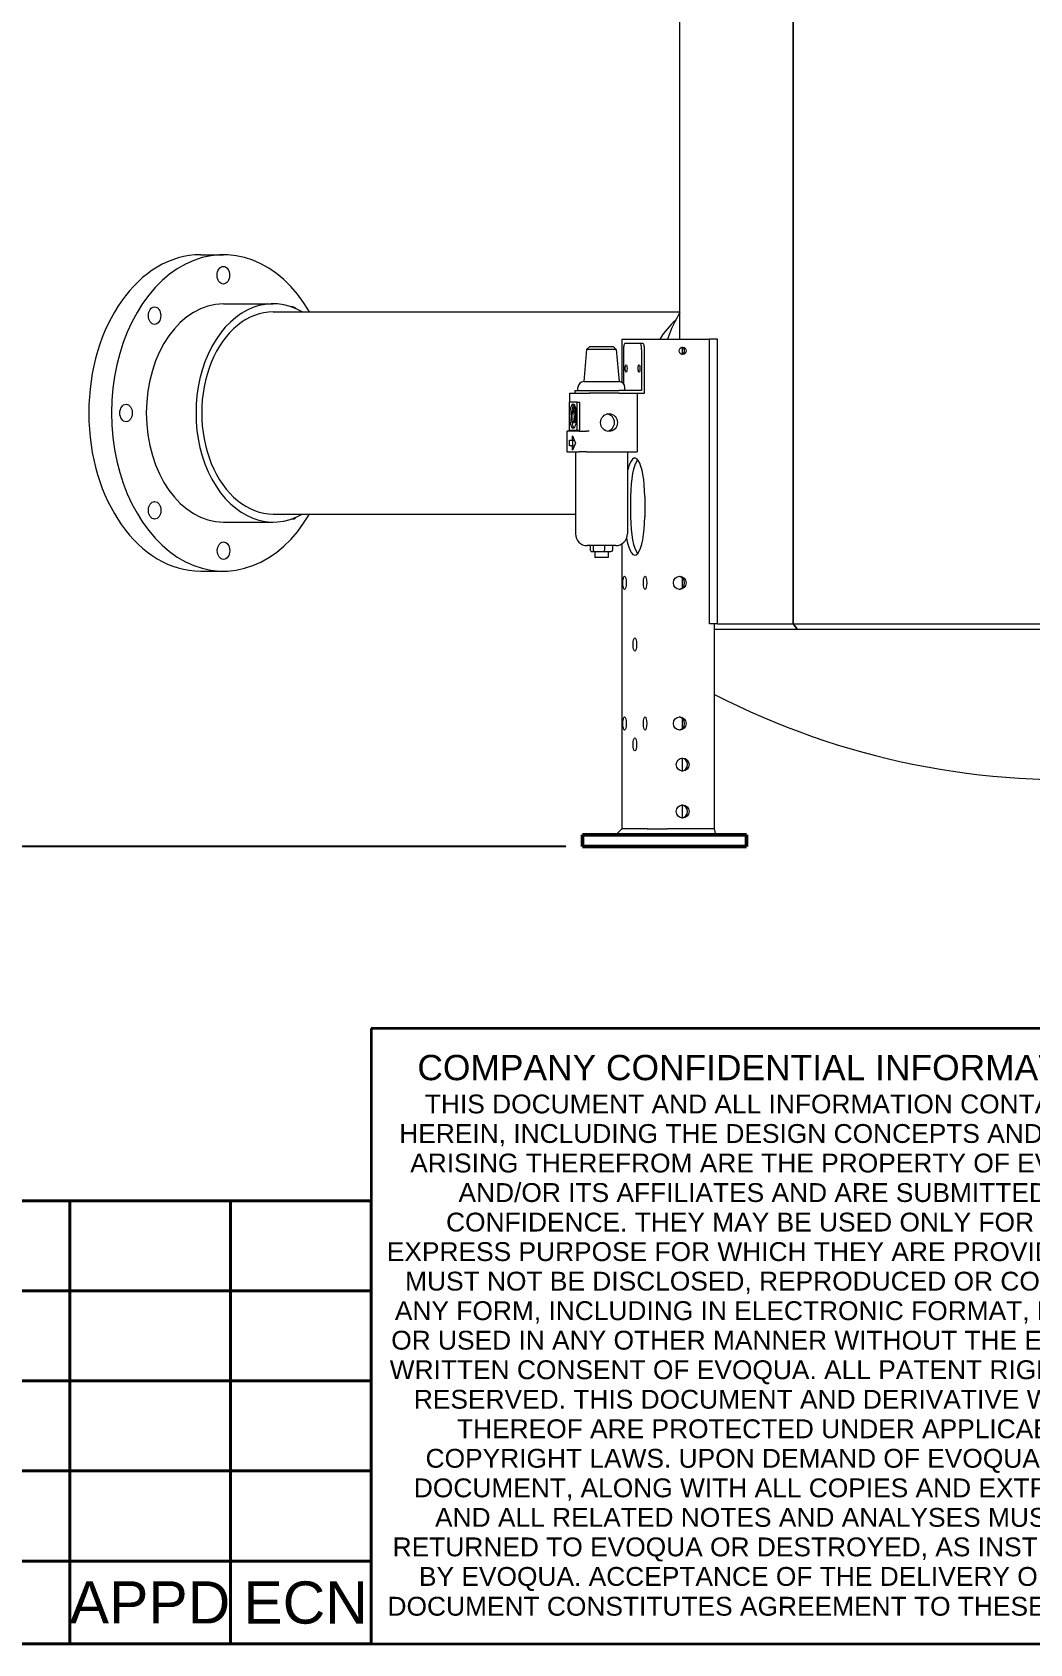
# Model space of a CAD drawing. Header units: inches. Extents: x 15 to 402, y 6 to 258.
# Drawn here: x 259.3 to 301.8, y 6 to 74.8 of the extents above; entities that cross this region are included whole.
import ezdxf
from ezdxf.enums import TextEntityAlignment as Align

# ---------------------------------------------------------------- set-up
doc = ezdxf.new("R2010")
doc.units = ezdxf.units.IN
doc.header["$LTSCALE"] = 12
doc.header["$MEASUREMENT"] = 0
doc.layers.get('0').update_dxf_attribs({"lineweight": 25})
for name, color, linetype, lineweight in [('Border', 7, 'Continuous', 35), ('Dimension (ANSI)', 7, 'Continuous', 25), ('Symbol', 7, 'Continuous', 25), ('Title', 7, 'Continuous', 35), ('Visible (ANSI)', 7, 'Continuous', 50)]:
    doc.layers.add(name, color=color, linetype=linetype, lineweight=lineweight)
doc.styles.add('MEMCOR Medium', font='arial.ttf')
doc.styles.get("Standard").update_dxf_attribs({"font": 'arial.ttf'})
doc.styles.add('Standard A-B-C', font='arial.ttf')
doc.dimstyles.new('Default (ANSI)', dxfattribs={"dimscale": 12, "dimtxt": 0.15, "dimasz": 0.098425, "dimexe": 0.125, "dimexo": 0.0625, "dimgap": 0.031496, "dimtad": 0, "dimtih": 1, "dimtoh": 1, "dimdec": 4, "dimrnd": 1e-08, "dimzin": 3, "dimdsep": 46, "dimlunit": 5, "dimtxsty": 'MEMCOR Medium', "dimcen": 0.09, "dimdle": 0.393701, "dimclrd": 256, "dimclre": 256, "dimclrt": 256, "dimadec": 0, "dimazin": 1, "dimtfac": 0.8, "dimtofl": 0, "dimtmove": 0, "dimatfit": 3, "dimfxl": 1, "dimfrac": 1, "dimtolj": 1, "dimtzin": 4, "dimlwd": -1, "dimlwe": -1, "dimarcsym": 0})

# ---------------------------------------------------------------- blocks, each defined once
blk = doc.blocks.new('Borders 22x34_D')
at = {"layer": 'Border'}
blk.add_line((1.25, 0.5), (33.5, 0.5), dxfattribs=at)
blk = doc.blocks.new('Title Blocks D-E')
at = {"layer": 'Title'}
for p, q in [((18.0646, 11.4455), (15.2521, 11.4455)), ((15.2521, 11.4455), (15.2521, 9.258)), ((15.2521, 9.258), (18.0646, 9.258))]:
    blk.add_line(p, q, dxfattribs=at)
at = {"layer": 'Title', "insert": (16.6705, 11.3517), "char_height": 0.06, "width": 2.725909, "attachment_point": 2, "line_spacing_factor": 0.757101, "style": 'Standard A-B-C'}
blk.add_mtext('\\pxsm0.94;\\fArial|b0|i0;{\\H0.0900;COMPANY CONFIDENTIAL INFORMATION\\P}\\fArial|b0|i0;{\\H0.0670;THIS DOCUMENT AND ALL INFORMATION CONTAINED HEREIN, INCLUDING THE DESIGN CONCEPTS AND THOSE ARISING THEREFROM ARE THE PROPERTY OF EVOQUA AND/OR ITS AFFILIATES AND ARE SUBMITTED IN CONFIDENCE. THEY MAY BE USED ONLY FOR THE EXPRESS PURPOSE FOR WHICH THEY ARE PROVIDED AND MUST NOT BE DISCLOSED, REPRODUCED OR COPIED IN ANY FORM, INCLUDING IN ELECTRONIC FORMAT, LOANED OR USED IN ANY OTHER MANNER WITHOUT THE EXPRESS WRITTEN CONSENT OF EVOQUA. ALL PATENT RIGHTS ARE RESERVED. THIS DOCUMENT AND DERIVATIVE WORKS THEREOF ARE PROTECTED UNDER APPLICABLE COPYRIGHT LAWS. UPON DEMAND OF EVOQUA, THIS DOCUMENT, ALONG WITH ALL COPIES AND EXTRACTS, AND ALL RELATED NOTES AND ANALYSES MUST BE RETURNED TO EVOQUA OR DESTROYED, AS INSTRUCTED BY EVOQUA. ACCEPTANCE OF THE DELIVERY OF THIS DOCUMENT CONSTITUTES AGREEMENT TO THESE TERMS}\\fArial|b0|i0;{\\H0.0680;.}', dxfattribs=at)
at = {"layer": 'Title', "lineweight": 30, "flags": 63}
for tag, height, p in [('DESIGNER', 0.094, (18.4396, 11.1408)), ('CREATION_DATE', 0.094, (19.1896, 11.1408)), ('CHECKED_BY', 0.094, (18.4396, 10.7033)), ('CHECKED_DATE', 0.094, (19.1896, 10.7033)), ('ENG_APPROVED_BY', 0.094, (18.4396, 10.2658)), ('ENG_APPROVAL_DATE', 0.094, (19.1896, 10.2658)), ('MANAGER', 0.094, (18.8146, 9.8283)), ('PROJECT', 0.12, (20.2833, 9.3768)), ('PART_NUMBER', 0.12, (21.7208, 9.3768)), ('REVISION_NUMBER', 0.12, (25.5646, 9.3768)), ('@DMS_Reference', 0.12, (23.3146, 9.3768)), ('Sheet_Number', 0.12, (24.5021, 9.3768)), ('Number_of_sheets', 0.1247, (25.0646, 9.3768))]:
    blk.add_attdef(tag, text='', height=height, dxfattribs=at).set_placement(p, align=Align.MIDDLE_CENTER)
for tag, height, p in [('!Reference', 0.078, (18.8771, 9.5267)), ('Scale_1', 0.1181, (18.8771, 9.308))]:
    blk.add_attdef(tag, text='', height=height, dxfattribs=at).set_placement(p, align=Align.BOTTOM_CENTER)
blk = doc.blocks.new('*D27')
at = {"layer": 'Defpoints', "color": 0, "transparency": 16777216}
for p in [(303.002, 130.769), (254.989, 40.014), (282.798, 40.014)]:
    blk.add_point(p, dxfattribs=at)
at = {"layer": 'Dimension (ANSI)', "transparency": 16777216}
for p, q in [((302.252, 130.769), (253.489, 130.769)), ((254.989, 129.588), (254.989, 91.538)), ((254.989, 41.195), (254.989, 79.246)), ((282.048, 40.014), (253.489, 40.014))]:
    blk.add_line(p, q, dxfattribs=at)
for points in [[(254.792, 129.588), (255.186, 129.588), (254.989, 130.769)], [(254.792, 41.195), (255.186, 41.195), (254.989, 40.014)]]:
    blk.add_solid(points, dxfattribs=at)
at = {"layer": 'Dimension (ANSI)', "transparency": 16777216, "char_height": 1.8, "attachment_point": 5, "style": 'MEMCOR Medium'}
for s, insert in [('\\A1; \\fArial|b0|i0;90{\\H0.8x;\\S3#4;} in', (254.989, 87.241)), ('\\A1;[2305.2 mm]{\\P\\fArial|b0|i0;SHIPPING HEIGHT\\P\\fArial|b0|i0;REF.}', (254.989, 81.095))]:
    blk.add_mtext(s, dxfattribs=dict(at, insert=insert))
blk = doc.blocks.new('REVISION HISTORY')
at = {"layer": 'Symbol', "lineweight": 40}
for p, q in [((11.9912, 2.0747), (22.812, 2.0747)), ((21.7412, 2.0747), (21.7412, 0.7941)), ((22.312, 2.0747), (22.312, 0.7941)), ((22.812, 2.0747), (22.812, 0.7941)), ((11.9912, 1.7545), (22.812, 1.7545)), ((11.9912, 1.4344), (22.812, 1.4344)), ((11.9912, 1.1143), (22.812, 1.1143)), ((11.9912, 0.7941), (22.812, 0.7941)), ((21.7412, 0.5), (21.7412, 0.7941)), ((22.312, 0.5), (22.312, 0.7941)), ((22.812, 0.5), (22.812, 0.7941)), ((11.9912, 0.5), (22.812, 0.5))]:
    blk.add_line(p, q, dxfattribs=at)
at = {"layer": 'Symbol', "char_height": 0.15, "attachment_point": 7, "style": 'MEMCOR Medium'}
for s, insert in [('APPD', (21.7409, 0.5721)), ('ECN', (22.3581, 0.5695))]:
    blk.add_mtext(s, dxfattribs=dict(at, insert=insert))

msp = doc.modelspace()

# ---------------------------------------------------------------- linework, layer by layer
at = {"layer": 'Visible (ANSI)', "linetype": 'Continuous', "lineweight": 18}
for p, q in [((286.92189, 61.66412), (286.92189, 78.51412)), ((291.75371, 78.51412), (291.75371, 49.51412)), ((291.75574, 49.51412), (291.75574, 78.51412)), ((266.47517, 65.26412), (267.44744, 65.26412)), ((267.44744, 63.17037), (269.56876, 63.17037)), ((269.56876, 62.82662), (286.92189, 62.82662)), ((282.93728, 61.22705), (282.82266, 59.85162)), ((283.07266, 61.35162), (282.93728, 61.22705)), ((284.20804, 61.22705), (282.93728, 61.22705)), ((283.07266, 61.35162), (284.07266, 61.35162)), ((284.07266, 61.35162), (284.20804, 61.22705)), ((284.20804, 61.22705), (284.32266, 59.85162)), ((284.43964, 61.66412), (284.46315, 61.66412)), ((284.43964, 61.66412), (284.43964, 59.82257)), ((284.46315, 61.66412), (285.52948, 61.66412)), ((284.51258, 61.22662), (284.51258, 59.7642)), ((285.22433, 61.47662), (284.57729, 61.47662)), ((285.34507, 61.47662), (285.22433, 61.47662)), ((285.28904, 61.22662), (285.28904, 59.47662)), ((285.40978, 59.35162), (285.40978, 61.22662)), ((285.52948, 61.66412), (286.37456, 61.66412)), ((286.37456, 61.66412), (288.17731, 61.66412)), ((287.02108, 61.31109), (287.02108, 61.01716)), ((288.52456, 61.66412), (288.17731, 61.66412)), ((288.17731, 49.51412), (288.17731, 61.66412)), ((288.52456, 49.51412), (288.52456, 61.66412)), ((282.82266, 59.85162), (284.32266, 59.85162)), ((282.21866, 59.35162), (282.22718, 59.35162)), ((282.21866, 58.97543), (282.21866, 59.35162)), ((282.22718, 59.35162), (282.486, 59.35162)), ((282.43488, 59.47662), (284.32311, 59.47662)), ((282.43488, 59.47662), (282.43488, 59.35162)), ((282.486, 59.35162), (282.74481, 59.35162)), ((282.57266, 59.47662), (282.57266, 59.60162)), ((282.74481, 59.35162), (283.051, 59.35162)), ((283.4575, 59.35162), (283.051, 59.35162)), ((284.32311, 59.35162), (283.4575, 59.35162)), ((285.28904, 59.47662), (284.32311, 59.47662)), ((284.32311, 59.35162), (285.40978, 59.35162)), ((284.57266, 59.47662), (284.57266, 59.60162)), ((285.10359, 59.35162), (285.10359, 56.85162)), ((282.53518, 58.97543), (282.19533, 58.97543)), ((282.19533, 58.97543), (282.19533, 57.77363)), ((282.37654, 58.58725), (282.36525, 58.58725)), ((282.37589, 58.58325), (282.41033, 58.79501)), ((282.41033, 58.79501), (282.39593, 58.55117)), ((282.4563, 58.55117), (282.39593, 58.55117)), ((282.4446, 58.79501), (282.41033, 58.79501)), ((282.46621, 58.71897), (282.4563, 58.55117)), ((282.53518, 58.97543), (282.65592, 58.97543)), ((282.53518, 57.77363), (282.53518, 58.97543)), ((282.65592, 57.77363), (282.65592, 58.97543)), ((282.19533, 57.77363), (282.53518, 57.77363)), ((282.21866, 57.73143), (282.21866, 57.77363)), ((282.31044, 58.18089), (282.32119, 58.24698)), ((282.36857, 58.08785), (282.31044, 58.18089)), ((282.37307, 58.16396), (282.36857, 58.08785)), ((282.42894, 58.08785), (282.36857, 58.08785)), ((282.43344, 58.16396), (282.37307, 58.16396)), ((282.43344, 58.16396), (282.42894, 58.08785)), ((282.53518, 57.77363), (282.65592, 57.77363)), ((282.09792, 57.73143), (282.10644, 57.73143)), ((282.09792, 57.73143), (282.09792, 56.85162)), ((282.62407, 57.73143), (282.10644, 57.73143)), ((282.21706, 57.10704), (282.21706, 57.34621)), ((282.21706, 57.34621), (282.33267, 57.34621)), ((282.33267, 57.10704), (282.21706, 57.10704)), ((282.33267, 57.34621), (282.33267, 57.53401)), ((282.33267, 57.53401), (282.46405, 57.22662)), ((282.33267, 57.34621), (282.41294, 57.34621)), ((282.46405, 57.22662), (282.33267, 56.91923)), ((282.33267, 56.91923), (282.33267, 57.10704)), ((282.33267, 57.10704), (282.41294, 57.10704)), ((282.33781, 57.34621), (282.33781, 57.10704)), ((282.62407, 57.73143), (282.93026, 57.73143)), ((283.051, 57.73143), (282.93026, 57.73143)), ((282.10644, 56.85162), (282.09792, 56.85162)), ((282.10644, 56.85162), (282.62407, 56.85162)), ((282.46488, 56.85162), (282.46488, 53.35162)), ((282.93026, 56.85162), (282.62407, 56.85162)), ((282.93026, 56.85162), (285.10359, 56.85162)), ((284.68044, 56.85162), (284.68044, 53.35162)), ((284.81592, 54.95412), (284.81592, 54.07412)), ((285.41819, 54.95412), (285.41819, 54.07412)), ((267.44744, 53.85787), (269.56876, 53.85787)), ((269.56876, 54.20162), (282.46488, 54.20162)), ((284.18044, 52.85162), (282.96488, 52.85162)), ((283.0975, 52.85162), (283.0975, 52.66412)), ((283.16721, 52.60162), (283.27585, 52.60162)), ((283.22482, 52.85162), (283.22482, 52.66412)), ((283.27585, 52.60162), (283.6813, 52.60162)), ((283.29141, 52.60162), (283.29141, 52.35162)), ((283.85391, 52.35162), (283.29141, 52.35162)), ((283.6813, 52.60162), (283.97811, 52.60162)), ((283.69998, 52.85162), (283.69998, 52.66412)), ((283.85391, 52.60162), (283.85391, 52.35162)), ((284.04782, 52.85162), (284.04782, 52.66412)), ((284.43964, 52.92405), (284.43964, 40.76412)), ((266.47517, 51.76412), (267.44744, 51.76412)), ((287.02108, 51.48164), (287.02108, 51.04661)), ((288.52456, 49.51412), (288.17731, 49.51412)), ((288.37988, 49.51412), (288.37988, 40.76412)), ((288.52456, 49.51412), (291.75371, 49.51412)), ((291.75574, 49.51412), (291.75371, 49.51412)), ((291.75574, 49.51412), (312.77711, 49.51412)), ((291.93072, 49.26912), (291.75746, 49.51412)), ((291.7595, 49.51412), (291.93273, 49.26912)), ((291.93072, 49.26912), (288.37988, 49.26912)), ((291.93072, 49.27196), (291.93072, 49.26912)), ((313.01045, 49.26912), (291.93273, 49.26912)), ((287.02108, 45.48164), (287.02108, 45.04661)), ((287.02108, 43.78576), (287.02108, 43.23449)), ((287.02108, 41.78576), (287.02108, 41.23449)), ((284.43964, 40.76412), (284.18964, 40.51412)), ((284.43964, 40.76412), (284.46315, 40.76412)), ((285.52948, 40.76412), (284.46315, 40.76412)), ((285.52948, 40.76412), (286.37456, 40.76412)), ((288.37988, 40.76412), (286.37456, 40.76412)), ((288.37988, 40.76412), (288.44458, 40.51412))]:
    msp.add_line(p, q, dxfattribs=at)
at = {"layer": 'Visible (ANSI)'}
for p, q in [((282.76375, 40.51412), (282.79783, 40.51412)), ((282.76375, 40.01412), (282.76375, 40.51412)), ((282.79783, 40.01412), (282.76375, 40.01412)), ((282.79783, 40.51412), (284.89944, 40.51412)), ((282.79783, 40.01412), (284.89944, 40.01412)), ((284.89944, 40.51412), (286.12418, 40.51412)), ((286.12418, 40.01412), (284.89944, 40.01412)), ((286.12418, 40.51412), (289.02196, 40.51412)), ((286.12418, 40.01412), (289.02196, 40.01412)), ((289.02196, 40.51412), (289.76314, 40.51412)), ((289.76314, 40.01412), (289.02196, 40.01412)), ((289.76314, 40.01412), (289.76314, 40.51412))]:
    msp.add_line(p, q, dxfattribs=at)
at = {"layer": 'Visible (ANSI)', "linetype": 'Continuous', "lineweight": 18}
for centre, radius, start, end in [((282.82266, 59.60162), 0.25, 90, 180), ((284.32266, 59.60162), 0.25, 0, 90), ((282.96488, 53.35162), 0.5, 180, 270), ((284.18044, 53.35162), 0.5, 270, 0), ((289.4297, 48.51412), 2.25749, 242.2873314, 242.7430096), ((303.42221, 75.67412), 32.81, 242.7430096, 274.3853166)]:
    msp.add_arc(centre, radius, start, end, dxfattribs=at)
for centre, major_axis, ratio, start_param, end_param in [((267.44744, 58.51412), (0, 6.75), 0.70710678, 5.40544206, 10.30252121), ((266.47517, 58.51412), (0, 6.75), 0.70710678, 0, 3.14159265), ((269.56876, 58.51412), (0, 4.65625), 0.70710678, 5.89652735, 9.81143592), ((267.44744, 58.51412), (0, 4.65625), 0.70710678, 0, 3.14159265), ((269.56876, 58.51412), (0, -4.3125), 0.70710678, 3.14159265, 6.28318531), ((270.38289, 62.67128), (0, 0.375), 0.70710678, 5.5769415, 6.44906313), ((290.6059, 58.51412), (0, 6.75), 0.70710678, 0.88174161, 1.0852782), ((288.48458, 58.51412), (0, 4.65625), 0.70710678, 0.56176782, 0.82778304), ((284.57729, 61.22662), (0, 0.25), 0.25881905, 0, 1.57079633), ((285.22433, 61.22662), (0, 0.25), 0.25881905, 4.71238898, 6.28318531), ((285.34507, 61.22662), (0, 0.25), 0.25881905, 4.71238898, 6.28318531), ((286.9735, 61.16412), (0, -0.155), 0.96592583, 0.21780608, 2.92378657), ((282.42562, 58.37453), (0, 0.52038), 0.25881905, 0.22603678, 2.91555587), ((282.36525, 58.37453), (0, 0.21272), 0.25881905, 6.08882372, 8.49698338), ((282.36525, 58.37453), (0, -0.21272), 0.25881905, 0.14239642, 2.55055608), ((282.42562, 58.37453), (0, -0.21272), 0.25881905, 0.14239642, 2.55055608), ((283.76678, 58.10162), (0, -0.375), 0.96592583, 0.17959672, 2.96199593), ((284.99632, 54.95412), (0, 1.63), 0.25881905, 4.71238898, 7.12935196), ((285.2378, 54.95412), (0, 1.63), 0.25881905, 0.29025881, 1.57079633), ((270.387, 54.36278), (0, -0.375), 0.70710678, 6.14738854, 6.96266661), ((284.99632, 54.07412), (0, -1.63), 0.25881905, 5.30166623, 7.85398163), ((285.2378, 54.07412), (0, -1.63), 0.25881905, 4.71238898, 5.9929265), ((283.16721, 52.66412), (0.06971, 0), 0.89657547, 3.14159265, 4.71238898), ((283.27585, 52.66412), (0, -0.0625), 0.81649658, 4.71238898, 6.28318531), ((283.6813, 52.66412), (0, -0.0625), 0.29885849, 0, 1.57079633), ((283.97811, 52.66412), (-0.06971, 0), 0.89657547, 1.57079633, 3.14159265), ((286.85077, 51.26412), (0, -0.28), 0.96592583, 0.1199073, 3.02168535), ((286.85077, 45.26412), (0, -0.28), 0.96592583, 0.1199073, 3.02168535), ((286.9735, 43.51012), (0, -0.28), 0.96592583, 0.1199073, 3.02168535), ((286.9735, 41.51012), (0, -0.28), 0.96592583, 0.1199073, 3.02168535)]:
    msp.add_ellipse(centre, major_axis=major_axis, ratio=ratio, start_param=start_param, end_param=end_param, dxfattribs=at)
for centre, major_axis, ratio in [((267.44454, 64.38912), (0, 0.375), 0.70710678), ((264.50789, 62.66547), (0, 0.375), 0.70710678), ((287.03821, 61.16412), (0, -0.155), 0.96592583), ((284.62581, 60.41412), (0, -0.15625), 0.25881905), ((285.17581, 60.41412), (0, -0.15625), 0.25881905), ((263.29319, 58.51001), (0, -0.375), 0.70710678), ((282.36525, 58.37453), (0, 0.52038), 0.25881905), ((283.89619, 58.10162), (0, 0.375), 0.96592583), ((264.512, 54.35697), (0, -0.375), 0.70710678), ((267.45035, 52.63912), (0, -0.375), 0.70710678), ((284.55839, 51.26412), (0, -0.28), 0.25881905), ((285.43424, 51.26412), (0, -0.28), 0.25881905), ((286.91548, 51.26412), (0, 0.28), 0.96592583), ((284.99632, 48.63312), (0, -0.28), 0.25881905), ((284.55839, 45.26412), (0, -0.28), 0.25881905), ((285.43424, 45.26412), (0, -0.28), 0.25881905), ((286.91548, 45.26412), (0, 0.28), 0.96592583), ((284.99632, 44.37012), (0, -0.28), 0.25881905), ((287.03821, 43.51012), (0, -0.28), 0.96592583), ((287.03821, 41.51012), (0, -0.28), 0.96592583)]:
    msp.add_ellipse(centre, major_axis=major_axis, ratio=ratio, dxfattribs=at)

# ---------------------------------------------------------------- block references
at = {"xscale": 12, "yscale": 12, "zscale": 12}
for name, p in [('Borders 22x34_D', (0, 0)), ('Title Blocks D-E', (90.7191, -105.09571))]:
    msp.add_blockref(name, p, dxfattribs=at)
at = {"layer": 'Symbol', "xscale": 12, "yscale": 12, "zscale": 12}
msp.add_blockref('REVISION HISTORY', (0, 0), dxfattribs=at)

# ---------------------------------------------------------------- dimensions: what is measured, and where the dimension line sits
at = {"layer": 'Dimension (ANSI)'}
dim = msp.add_linear_dim(base=(254.98884, 40.01412), p1=(303.00221, 130.76912), p2=(282.79783, 40.01412), angle=90, text=' \\fArial|b0|i0;<> in\\X[2305.2 mm]{\\P\\fArial|b0|i0;SHIPPING HEIGHT\\P\\fArial|b0|i0;REF.}', dimstyle='Default (ANSI)', override={"dimgap": 0.031496, "dimdec": 4, "dimpost": '', "dimtol": 0, "dimlim": 0, "dimtp": 0, "dimtm": 0, "dimtdec": 2, "dimatfit": 1}, dxfattribs=at)
dim.commit()
dim.dimension.update_dxf_attribs({"geometry": '*D27', "text_midpoint": (254.98884, 85.39162), "dimtype": 160})

doc.saveas('drawing.dxf')
